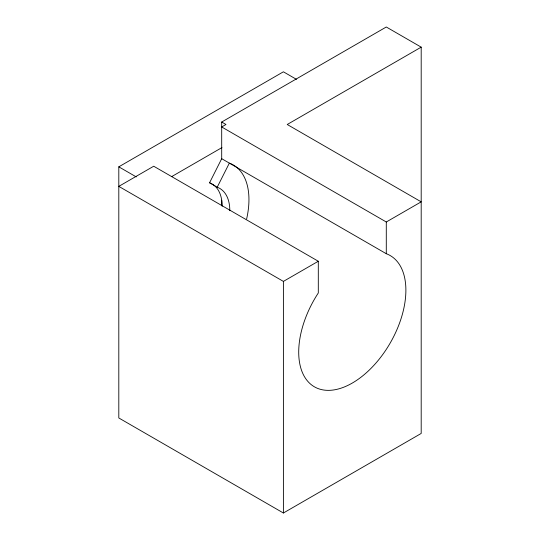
<?xml version="1.0" encoding="UTF-8"?>
<svg xmlns="http://www.w3.org/2000/svg" width="540" height="540" viewBox="0 0 540 540"><rect width="100%" height="100%" fill="white"/><g stroke="black" fill="none" stroke-linecap="round" stroke-linejoin="round"><path stroke-width="0.81" d="M222.156 206.267A48.722 28.127 -60 0 0 209.56 182.79L221.697 158.692L386.289 253.719A75.782 43.753 -60 0 1 391.406 340.895A75.782 43.753 -60 0 1 313.187 386.06A75.782 43.753 -60 0 1 318.303 292.977L318.303 261.252L153.711 166.226L118.807 186.374L283.399 281.401L318.303 261.252M229.81 210.681A48.722 28.127 -60 0 0 217.215 187.204L229.358 163.114M221.697 159.003L221.697 122.027L386.289 27L421.193 47.149L421.193 433.445L283.399 513L118.807 417.974L118.807 166.833L283.399 71.806L296.487 79.36M171.585 176.661L221.947 147.582M421.193 47.149L287.226 124.497L421.193 201.845L386.289 221.994L221.697 126.968L225.983 124.497L221.697 122.027M209.56 182.79L217.215 187.204M118.807 166.833L136.256 176.904M386.289 221.994L386.289 253.719M283.399 281.401L283.399 513M221.697 200.185L221.697 205.227M230.026 163.37A75.782 43.753 -60 0 1 246.638 218.929"/></g></svg>
